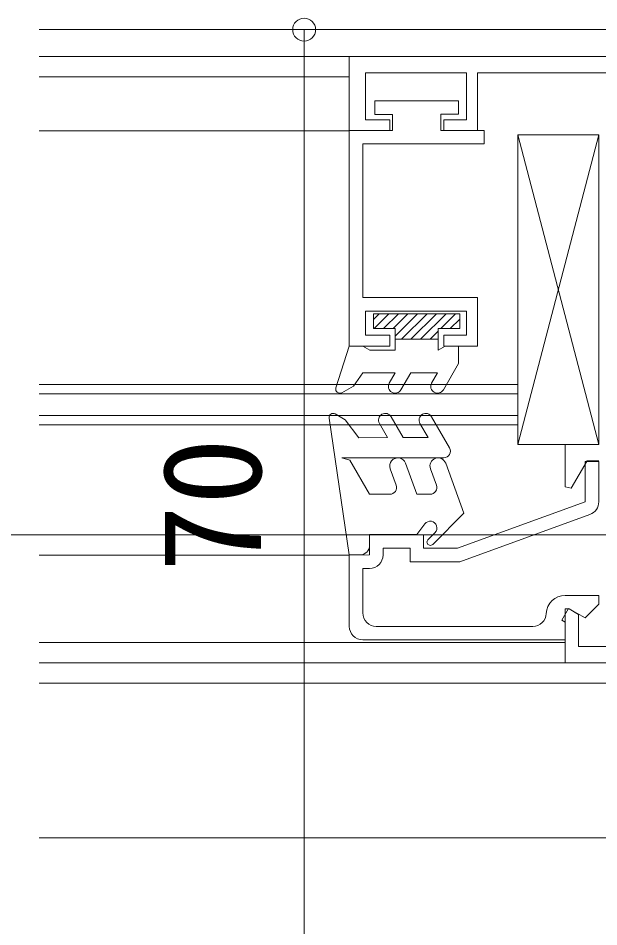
# Model space of a CAD drawing. Units: millimetres, scale not verified. Extents: x -1682 to -296, y -1188 to 1056.
# Drawn here: x -1108.4 to -1065.3, y 511.1 to 578.6 of the extents above; entities that cross this region are included whole.
import ezdxf
from ezdxf.enums import TextEntityAlignment as Align

# ---------------------------------------------------------------- set-up
doc = ezdxf.new("R2010")
doc.units = ezdxf.units.MM
doc.header["$LTSCALE"] = 4
for name, color, linetype, lineweight in [('0-3_YKK_11', 7, 'Continuous', 9), ('0-5_YKK_12', 2, 'Continuous', 9), ('0-6_YKK_13', 4, 'Continuous', 9), ('0-7_YKK_D', 6, 'Continuous', 9)]:
    doc.layers.add(name, color=color, linetype=linetype, lineweight=lineweight)
doc.styles.add('ＭＳ ゴシック', font='')
doc.styles.get('ＭＳ ゴシック').set_extended_font_data('MS Gothic')

msp = doc.modelspace()

# ---------------------------------------------------------------- linework, layer by layer
at = {"layer": '0-3_YKK_11'}
for p, q in [((-1083.811, 575.742), (-1040.31, 575.745)), ((-1083.81, 570.242), (-1083.811, 575.742)), ((-1075.11, 574.543), (-1082.61, 574.542)), ((-1082.61, 574.542), (-1082.61, 571.042)), ((-1075.11, 571.043), (-1075.11, 574.543)), ((-1074.311, 574.543), (-1074.31, 570.243)), ((-1062.61, 574.543), (-1074.311, 574.543)), ((-1081.916, 572.454), (-1075.716, 572.455)), ((-1081.916, 571.454), (-1081.916, 572.454)), ((-1075.716, 572.455), (-1075.716, 571.455)), ((-1080.616, 571.454), (-1081.916, 571.454)), ((-1080.616, 570.254), (-1080.616, 571.454)), ((-1077.016, 571.455), (-1077.016, 570.255)), ((-1075.716, 571.455), (-1077.016, 571.455)), ((-1082.61, 571.042), (-1080.81, 571.042)), ((-1080.81, 571.042), (-1080.81, 570.242)), ((-1076.81, 571.042), (-1075.11, 571.043)), ((-1076.81, 570.243), (-1076.81, 571.042)), ((-1083.816, 570.253), (-1080.616, 570.254)), ((-1083.813, 554.254), (-1083.816, 570.253)), ((-1080.81, 570.242), (-1083.81, 570.242)), ((-1077.016, 570.255), (-1073.816, 570.255)), ((-1074.31, 570.243), (-1076.81, 570.243)), ((-1073.816, 570.255), (-1073.815, 569.255)), ((-1073.815, 569.255), (-1082.815, 569.254)), ((-1082.815, 569.254), (-1082.814, 557.854)), ((-1082.814, 557.854), (-1074.314, 557.855)), ((-1074.314, 557.855), (-1074.313, 554.255)), ((-1075.113, 556.855), (-1082.613, 556.854)), ((-1082.613, 556.854), (-1082.613, 555.054)), ((-1075.113, 555.055), (-1075.113, 556.855)), ((-1082.613, 555.054), (-1080.813, 555.054)), ((-1080.813, 555.054), (-1080.813, 554.254)), ((-1076.813, 555.055), (-1075.113, 555.055)), ((-1076.813, 554.255), (-1076.813, 555.055)), ((-1080.813, 554.254), (-1083.813, 554.254)), ((-1074.313, 554.255), (-1076.813, 554.255)), ((-1067.808, 546.943), (-1065.308, 546.943)), ((-1067.808, 543.813), (-1067.808, 546.943)), ((-1066.181, 545.743), (-1067.364, 543.694)), ((-1066.311, 545.697), (-1066.311, 542.697)), ((-1065.311, 545.697), (-1066.311, 545.697)), ((-1065.309, 545.743), (-1066.181, 545.743)), ((-1065.311, 542.697), (-1065.311, 545.697)), ((-1067.364, 543.694), (-1067.808, 543.813)), ((-1066.311, 542.697), (-1075.789, 539.245)), ((-1075.613, 538.246), (-1065.969, 541.757)), ((-1078.31, 540.245), (-1082.31, 540.244)), ((-1082.31, 540.244), (-1082.31, 538.745)), ((-1078.31, 539.245), (-1078.31, 540.245)), ((-1081.31, 539.245), (-1079.31, 539.245)), ((-1081.31, 538.745), (-1081.31, 539.245)), ((-1079.31, 539.245), (-1079.31, 538.245)), ((-1075.789, 539.245), (-1078.31, 539.245)), ((-1082.31, 538.745), (-1083.81, 538.744)), ((-1083.81, 538.744), (-1083.81, 533.444)), ((-1079.31, 538.245), (-1075.613, 538.246)), ((-1082.81, 537.745), (-1082.31, 537.745)), ((-1082.81, 534.445), (-1082.81, 537.745)), ((-1065.31, 535.747), (-1067.81, 535.746)), ((-1065.31, 535.096), (-1065.31, 535.747)), ((-1066.333, 534.072), (-1065.31, 535.096)), ((-1068.06, 533.914), (-1067.56, 534.779)), ((-1067.808, 534.743), (-1067.514, 534.743)), ((-1067.808, 530.743), (-1067.808, 534.743)), ((-1067.56, 534.779), (-1066.333, 534.072)), ((-1067.514, 534.743), (-1066.808, 534.335)), ((-1066.808, 534.335), (-1066.808, 531.943)), ((-1067.81, 533.769), (-1068.06, 533.914)), ((-1067.809, 532.447), (-1067.81, 533.769)), ((-1070.205, 533.446), (-1081.81, 533.444)), ((-1082.809, 532.444), (-1067.809, 532.447)), ((-1066.808, 531.943), (-1063.908, 531.943)), ((-1059.508, 530.744), (-1067.808, 530.743))]:
    msp.add_line(p, q, dxfattribs=at)
for centre, radius, start, end in [((-1066.311, 542.697), 1, 290.00691, 0.00751), ((-1082.31, 538.745), 1, 270.00758, 0.00755), ((-1067.81, 534.347), 1.4, 90.00757, 177.61951), ((-1081.81, 534.445), 1, 180.00758, 270.00755), ((-1070.206, 534.445), 0.999, 270.08105, 357.69363), ((-1082.81, 533.444), 1, 180.00758, 270.00755)]:
    msp.add_arc(centre, radius, start, end, dxfattribs=at)
at = {"layer": '0-5_YKK_12'}
for p, q in [((-1106.81, 577.742), (-969.812, 577.742)), ((-1083.818, 575.742), (-1106.816, 575.742)), ((-1106.816, 574.239), (-1083.818, 574.239)), ((-1106.815, 570.239), (-1083.868, 570.239)), ((-1106.813, 551.402), (-1071.307, 551.405)), ((-1071.307, 551.405), (-1071.306, 548.405)), ((-1106.813, 550.702), (-1071.306, 550.705)), ((-1106.813, 549.102), (-1071.306, 549.105)), ((-1106.813, 548.402), (-1071.306, 548.405)), ((-795.312, 540.243), (-1620.312, 540.243)), ((-1106.813, 540.239), (-1084.067, 540.239)), ((-1106.813, 538.739), (-1083.816, 538.739)), ((-1106.813, 532.239), (-1067.817, 532.239)), ((-1106.81, 530.743), (-1067.817, 530.743)), ((-1106.81, 529.242), (-1058.808, 529.242)), ((-1106.81, 517.742), (-1058.807, 517.742))]:
    msp.add_line(p, q, dxfattribs=at)
at = {"layer": '0-6_YKK_13'}
for p, q in [((-1071.31, 546.942), (-1065.31, 569.942)), ((-1071.31, 569.942), (-1065.31, 546.942)), ((-1071.31, 569.942), (-1071.31, 546.942)), ((-1065.31, 569.942), (-1071.31, 569.942)), ((-1065.31, 546.942), (-1065.31, 569.942)), ((-1082.013, 555.554), (-1082.014, 556.654)), ((-1082.013, 556.225), (-1081.585, 556.654)), ((-1081.977, 555.554), (-1080.877, 556.654)), ((-1081.27, 555.554), (-1080.17, 556.654)), ((-1080.563, 555.554), (-1079.463, 556.654)), ((-1080.413, 554.997), (-1078.756, 556.654)), ((-1079.949, 554.754), (-1078.049, 556.654)), ((-1079.242, 554.754), (-1077.342, 556.655)), ((-1078.535, 554.754), (-1076.635, 556.655)), ((-1077.028, 555.554), (-1075.928, 556.655)), ((-1076.32, 555.555), (-1075.613, 556.262)), ((-1082.013, 555.554), (-1080.413, 555.554)), ((-1080.413, 555.554), (-1080.413, 553.954)), ((-1077.827, 554.754), (-1077.213, 555.369)), ((-1077.213, 555.554), (-1075.613, 555.555)), ((-1077.213, 555.554), (-1077.213, 553.954)), ((-1080.413, 554.754), (-1077.213, 554.754)), ((-1083.813, 554.254), (-1084.798, 551.144)), ((-1083.813, 554.254), (-1082.813, 554.254)), ((-1082.813, 554.254), (-1082.293, 553.954)), ((-1082.293, 553.954), (-1080.413, 553.954)), ((-1076.694, 554.255), (-1077.213, 553.954)), ((-1076.694, 554.255), (-1075.713, 554.255)), ((-1075.713, 554.255), (-1075.713, 552.955)), ((-1076.838, 551.005), (-1075.713, 552.955)), ((-1082.813, 552.254), (-1083.512, 551.285)), ((-1082.813, 552.254), (-1080.413, 552.254)), ((-1080.413, 552.254), (-1080.846, 551.504)), ((-1079.98, 551.004), (-1079.258, 552.254)), ((-1079.258, 552.254), (-1077.272, 552.254)), ((-1077.272, 552.254), (-1077.705, 551.505)), ((-1084.362, 550.794), (-1083.512, 551.285)), ((-1084.862, 549.213), (-1084.112, 548.78)), ((-1083.811, 538.753), (-1085.309, 548.909)), ((-1084.112, 548.78), (-1083.112, 547.453)), ((-1081.573, 548.504), (-1080.967, 547.454)), ((-1079.812, 547.454), (-1080.707, 549.004)), ((-1078.573, 548.504), (-1077.967, 547.454)), ((-1076.379, 546.704), (-1077.707, 549.004)), ((-1083.112, 547.453), (-1080.967, 547.454)), ((-1079.812, 547.454), (-1077.967, 547.454)), ((-1071.31, 546.942), (-1065.31, 546.942)), ((-1076.812, 545.954), (-1084.367, 545.953)), ((-1080.778, 545.148), (-1080.333, 543.925)), ((-1079.651, 545.559), (-1078.811, 543.254)), ((-1077.793, 545.149), (-1077.347, 543.926)), ((-1076.665, 545.56), (-1075.311, 541.841)), ((-1082.311, 543.254), (-1080.802, 543.254)), ((-1078.811, 543.255), (-1077.817, 543.255)), ((-1077.623, 539.528), (-1075.311, 541.841)), ((-1078.811, 540.254), (-1078.211, 541.054)), ((-1077.457, 540.401), (-1077.977, 539.882)), ((-1082.311, 540.254), (-1082.311, 539.454)), ((-1078.811, 540.254), (-1082.311, 540.254)), ((-1083.011, 538.754), (-1083.81, 538.754))]:
    msp.add_line(p, q, dxfattribs=at)
for points in [[(-1082.014, 556.654), (-1075.613, 556.655), (-1075.613, 555.555)], [(-1084.367, 545.953), (-1083.78, 545.796), (-1082.311, 543.254)]]:
    msp.add_lwpolyline(points, dxfattribs=at)
for centre, radius, start, end in [((-1084.512, 551.053), 0.3, 162.41943, 300.01355), ((-1080.413, 551.254), 0.5, 150.00934, 330.00934), ((-1077.271, 551.254), 0.5, 150.00934, 330.00934), ((-1085.012, 548.953), 0.3, 60.0071, 188.39207), ((-1081.14, 548.754), 0.5, 30.01065, 210.00958), ((-1078.14, 548.754), 0.5, 30.00914, 210.00871), ((-1076.812, 546.454), 0.5, 270.00932, 30.00902), ((-1080.214, 545.354), 0.6, 20.00885, 200.00923), ((-1077.229, 545.354), 0.6, 20.01073, 200.00972), ((-1080.802, 543.754), 0.5, 270.00581, 20.00766), ((-1077.817, 543.755), 0.5, 270.00232, 20.00766), ((-1077.811, 540.754), 0.5, 315.0118, 143.13663), ((-1077.8, 539.705), 0.25, 134.99448, 315.0291), ((-1083.011, 539.454), 0.7, 270, 0.00932)]:
    msp.add_arc(centre, radius, start, end, dxfattribs=at)
at = {"layer": '0-7_YKK_D'}
msp.add_line((-1087.159, 577.742), (-1087.159, 507.742), dxfattribs=at)
msp.add_circle((-1087.159, 577.742), 0.85, dxfattribs=at)

# ---------------------------------------------------------------- texts
at = {"layer": '0-7_YKK_D', "color": 4, "style": 'ＭＳ ゴシック'}
msp.add_text('70', height=7.331, rotation=90, dxfattribs=at).set_placement((-1088.159, 537.462), align=Align.BOTTOM_LEFT)

doc.saveas('drawing.dxf')
